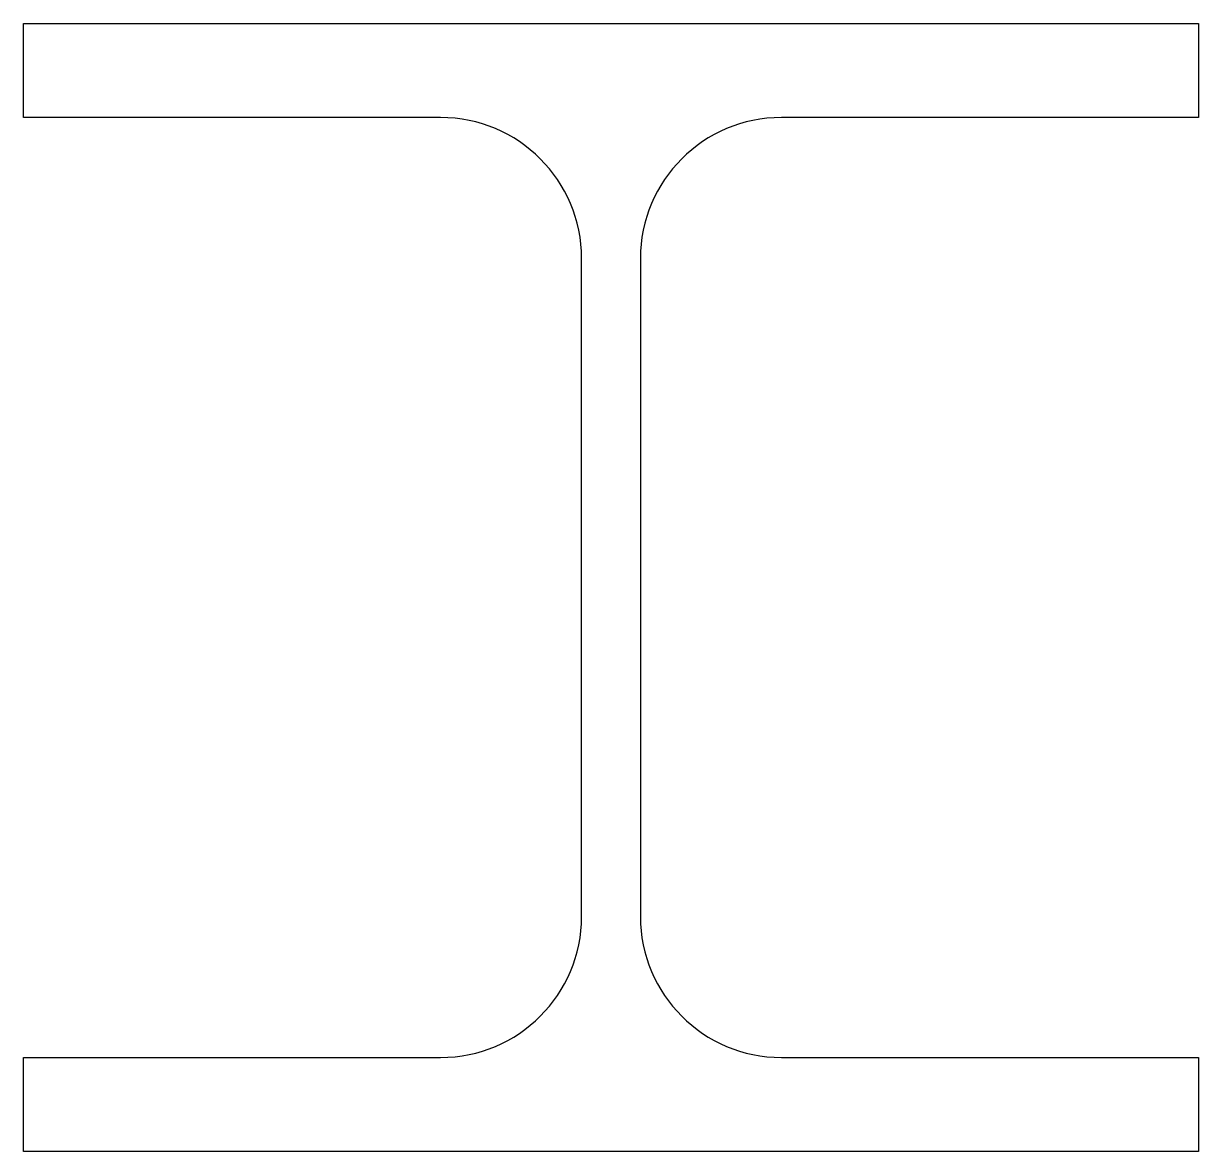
# Model space of a CAD drawing. Extents: x -48 to 52, y -48 to 48.
import ezdxf

# ---------------------------------------------------------------- set-up
doc = ezdxf.new("R2010")
doc.units = 0
doc.header["$MEASUREMENT"] = 0
doc.layers.get('0').update_dxf_attribs({"linetype": 'CONTINUOUS'})

msp = doc.modelspace()

# ---------------------------------------------------------------- linework, layer by layer
msp.add_lwpolyline([(52.5, -48), (-47.5, -48), (-47.5, -40), (-12, -40, 0.41421), (0, -28), (0, 28, 0.41421), (-12, 40), (-47.5, 40), (-47.5, 48), (52.5, 48), (52.5, 40), (17, 40, 0.41421), (5, 28), (5, -28, 0.41421), (17, -40), (52.5, -40)], format="xyb", close=True)

doc.saveas('drawing.dxf')
